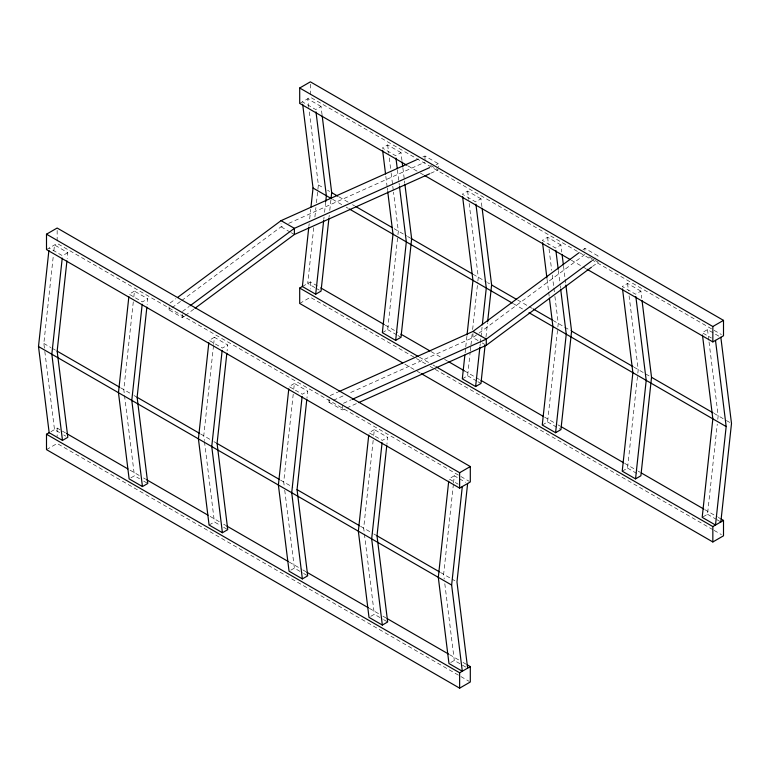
<?xml version="1.0" encoding="UTF-8"?>
<svg xmlns="http://www.w3.org/2000/svg" width="770" height="770" viewBox="0 0 770 770"><rect width="100%" height="100%" fill="white"/><g stroke="black" fill="none" stroke-linecap="round" stroke-linejoin="round"><path stroke-width="0.58" stroke-dasharray="3.85 2.89" d="M44.419 348.175L43.832 343.449L53.332 255.64M53.852 250.895L54.497 244.966L67.818 252.656L67.173 258.595M133.297 301.811L123.797 389.62L124.374 394.336M133.816 297.066L134.452 291.127L147.782 298.827L147.137 304.756M213.521 345.605L203.752 435.781L204.339 440.507M213.646 344.411L214.416 337.298L227.747 344.989L227.102 350.918M308.924 225.995L309.184 223.627M309.694 218.882L310.724 209.382M293.226 394.144L283.716 481.943L284.149 485.485M293.736 389.389L294.381 383.46L307.702 391.15L306.932 398.273M313.736 227.67L307.702 283.437L314.882 287.576M314.901 216.986L315.921 207.496M316.441 202.751L318.366 184.954L309.165 110.582M323.795 219.45L324.045 217.082M324.565 212.337L325.72 201.653M328.992 217.564L329.252 215.186M329.762 210.441L330.917 199.767M373.181 440.305L363.681 528.114L364.258 532.83M373.7 435.56L374.336 429.622L387.666 437.322L386.896 444.434M382.334 332.678L387.666 329.599L397.811 235.861M397.946 234.677L398.331 231.115L393.508 192.163M465.119 352.737L465.638 347.992M465.763 346.808L466.918 336.124M453.405 484.099L443.636 574.276L444.223 579.001M453.53 482.906L454.3 475.793L458.4 478.16M462.298 378.85L467.631 375.77L470.2 352.034M470.326 350.851L470.836 346.105M470.971 344.922L472.125 334.238M472.636 329.493L477.775 282.032M477.9 280.838L478.286 277.277L468.795 200.547M479.989 346.192L480.249 343.824M480.374 342.64L480.894 337.886M481.019 336.702L482.049 327.212M485.966 337.183L487.506 322.948M542.253 425.011L547.586 421.931L557.74 328.193M557.865 327.009L558.25 323.448L554.602 293.938M622.218 471.173L627.55 468.102L637.695 374.355M637.829 373.171L638.215 369.61L629.013 295.237M703.068 516.834L707.515 514.264L717.274 424.087M717.784 419.332L718.169 415.781L708.968 341.408M170.064 303.034L175.858 298.731M184.357 316.162L182.432 317.596L169.102 309.906L171.036 308.472M171.999 307.75L180.68 301.311M181.653 300.589L281.05 226.803L284.322 225.341M182.432 311.446L189.189 306.431M185.329 315.45L194.011 309.001M582.977 249.778L584.902 248.344L598.232 256.044L598.232 258.094M584.902 254.504L472.953 337.606L348.656 393.422M592.438 260.337L598.232 256.044M592.438 266.497L598.232 262.195L594.132 259.827M46.498 249.576L57.153 243.426L459.882 475.937M299.703 103.392L310.368 97.232L713.097 329.743M67.818 252.656L62.486 255.736L49.164 248.046M322.053 114.73L321.032 106.472L315.7 109.542L302.369 101.852M134.452 291.127L129.119 294.207L142.45 301.898L147.782 298.827M400.997 152.633L387.666 144.943L382.334 148.013L395.664 155.713L400.997 152.633L402.017 160.901M50.936 431.681L57.153 428.091L61.321 430.488M214.416 337.298L209.084 340.369L222.415 348.069L227.747 344.989M302.369 286.517L310.368 281.897L317.654 286.103M480.952 198.795L467.631 191.104L462.298 194.184L475.619 201.875L480.952 198.795L481.972 207.063M46.498 449.632L57.153 443.481L459.882 675.993M299.703 303.447L310.368 297.287L415.473 357.973M130.9 477.843L134.452 475.793L139.582 478.757M294.381 383.46L289.048 386.54L302.369 394.23L307.702 391.15M560.916 244.966L547.586 237.266L542.253 240.346L555.584 248.046L560.916 244.966L561.792 252.05M209.084 525.034L214.416 521.954L219.537 524.919M374.336 429.622L369.003 432.702L382.334 440.401L387.666 437.322M640.881 291.127L627.55 283.437L622.218 286.517L635.548 294.207L640.881 291.127L641.756 298.211M290.819 570.175L294.381 568.125L302.581 572.861M454.3 475.793L448.968 478.873L458.198 484.195M718.785 336.115L707.515 329.599L702.182 332.678L711.403 338.001M370.784 616.337L374.336 614.287L382.536 619.022M450.748 662.508L454.3 660.458L467.631 668.148M416.262 159.939L418.437 158.957M422.797 156.993L424.982 156.021L438.303 163.712L438.303 166.792M288.683 223.377L424.982 162.172M436.128 164.693L438.303 163.712M430.671 173.298L438.303 169.872L429.083 164.539M330.118 395.588L337.751 392.161M329.031 399.158L329.031 402.238L332.293 400.766M333.391 400.275L344.296 395.376M343.449 403.288L351.082 399.851M329.031 402.238L342.352 409.929L345.624 408.456M346.712 407.965L357.617 403.076M589.002 256.872L593.102 259.24M714.137 330.349L721.423 334.555M321.032 106.472L307.702 98.772L309.02 109.398M407.936 165.877L419.381 172.48M420.42 173.086L423.548 174.886M571.311 260.202L585.883 268.614M318.366 184.954L323.487 187.909M327.597 190.277L329.647 191.46M338.983 196.851L348.348 202.26M352.516 204.666L354.595 205.869M394.163 228.709L406.531 235.851M407.551 236.438L411.652 238.806M473.078 274.274L486.486 282.012M487.516 282.609L489.566 283.793M517.642 300.002L528.056 306.017M529.096 306.614L532.224 308.414M553.043 320.445L571.581 331.139M634.047 367.203L649.485 376.126M714.011 413.375L725.35 419.919M726.37 420.516L731.5 423.471M332.611 199.324L341.976 204.743M346.144 207.14L348.223 208.343M513.359 303.678L522.724 309.088M290.28 232.136L281.05 226.803L281.05 223.724M291.301 232.723L294.381 234.504M478.083 340.561L472.953 337.606L472.953 333.497M482.184 342.929L485.264 344.7M385.298 325.161L397.782 332.37M431.084 351.592L440.45 357.001M444.608 359.407L447.736 361.207M464.387 370.822L479.989 379.831M544.515 417.08L556.999 424.289M558.038 424.896L560.127 426.089M624.643 463.347L637.127 470.557M638.176 471.153L640.255 472.356M704.771 509.605L717.265 516.814M718.304 517.411L721.423 519.221M315.902 288.172L320.002 290.54M387.666 329.599L396.897 334.931M397.917 335.518L400.997 337.298M467.631 375.77L476.851 381.092M477.881 381.689L480.952 383.46M547.586 421.931L560.916 429.631M627.55 468.102L638.831 474.609M707.515 514.264L715.715 518.999M716.735 519.586L720.836 521.954M419.381 357.145L431.874 364.354M432.913 364.961L434.992 366.164M416.512 358.57L425.877 363.979M430.045 366.376L434.203 368.782M435.243 369.388L713.097 529.799M714.137 530.405L721.423 534.611M404.808 364.123L416.262 370.736M417.302 371.333L420.42 373.132M460.922 476.543L469.248 481.346M459.43 478.748L465.581 482.299M43.832 343.449L51.003 347.597M52.033 348.184L56.133 350.552M120.669 387.811L133.017 394.943M134.047 395.539L137.118 397.31M200.633 433.982L212.982 441.104M214.002 441.701L217.082 443.472M280.588 480.143L292.947 487.275M360.553 526.305L372.901 533.437M373.931 534.034L377.002 535.804M440.517 572.476L454.916 580.792M62.36 431.094L65.479 432.894M130.005 470.143L139.37 475.552M143.528 477.958L145.617 479.161M210.133 516.41L219.498 521.819M223.656 524.216L225.745 525.419M289.222 562.071L301.705 569.28M302.745 569.877L305.873 571.687M369.35 608.329L378.715 613.738M382.882 616.144L386.001 617.944M449.478 654.596L458.843 660.006M463.011 662.402L466.129 664.212M59.617 432.586L54.497 429.631L44.564 349.349M63.718 434.954L65.768 436.138M143.682 481.115L147.782 483.483M223.647 527.286L227.747 529.654M303.601 573.448L307.702 575.816M383.566 619.619L387.666 621.987M460.922 676.589L469.248 681.402M707.515 329.599L708.824 340.225M627.55 283.437L628.426 290.521M563.544 266.208L565.007 278.018M565.151 279.202L565.738 283.918M558.356 270.472L560.108 284.64M560.262 285.814L560.55 288.182M547.586 237.266L548.461 244.35M549.049 249.076L551.676 270.328M552.263 275.044L553.726 286.854M553.871 288.028L554.448 292.754M547.075 279.308L548.538 291.108M548.683 292.292L549.27 297.008M467.631 191.104L468.651 199.372M402.893 167.976L404.356 179.785M404.5 180.969L404.789 183.327M397.416 169.881L399.312 185.224M444.81 583.718L454.3 660.458M387.666 144.943L388.686 153.201M389.274 157.927L391.025 172.095M391.17 173.269L392.633 185.079M392.777 186.253L393.364 190.979M385.837 176.349L387.156 186.975M387.3 188.149L387.589 190.517M364.403 534.014L374.336 614.287M284.736 490.211L294.381 568.125M204.483 441.682L214.416 521.954M124.519 395.52L134.452 475.793M584.902 248.344L584.902 250.404M424.982 156.021L424.982 161.151M342.352 404.799L342.352 409.929M310.368 84.209L310.368 94.864M310.368 281.897L310.368 289M182.432 314.516L182.432 317.596M169.102 306.826L169.102 309.906M57.153 230.403L57.153 241.058M57.153 428.091L57.153 436.378"/><path stroke-width="1.16" d="M66.923 260.963L57.153 351.149L67.818 437.322L62.486 440.401L49.164 432.702L38.5 346.529L48.905 250.414M62.235 258.114L51.831 354.219L62.486 440.401M128.869 296.585L118.465 392.69L129.119 478.873L142.45 486.563L147.782 483.483L137.118 397.31L146.877 307.134M142.19 304.275L131.785 400.39L142.45 486.563M208.824 342.746L198.419 438.861L209.084 525.034L222.415 532.734L227.747 529.654L217.082 443.472L226.842 353.295M222.155 350.437L211.75 446.552L222.415 532.734M288.788 388.908L278.384 485.023L289.048 571.205L302.369 578.896L307.702 575.816L297.047 489.643L306.806 399.457M308.799 227.189L302.369 286.517L315.7 294.207L321.032 291.127L328.867 218.747M310.984 207.015L313.034 188.024L302.668 104.21M302.119 396.608L291.714 492.723L302.369 578.896M315.7 294.207L323.66 220.644M325.72 201.653L326.364 195.724L315.989 111.91M331.052 198.573L331.697 192.644L322.197 115.914M368.753 435.079L358.348 531.194L369.003 617.367L382.334 625.057L387.666 621.987L377.002 535.804L386.771 445.628M382.074 442.769L371.669 538.885L382.334 625.057M387.743 191.691L392.998 234.196L382.334 332.678L395.664 340.378L406.319 241.886L399.457 186.407M404.933 184.511L411.652 238.806L400.997 337.298L395.664 340.378M448.708 481.24L438.303 577.356L448.968 663.528L462.298 671.228L451.634 585.046L462.298 486.563M464.868 355.114L462.298 378.85L475.619 386.54L480.952 383.46L485.061 345.489M467.053 334.94L472.953 280.357L462.587 196.542M475.619 386.54L479.864 347.386M482.299 324.834L486.284 288.057L475.918 204.233M467.631 483.483L456.966 581.976L467.631 668.148M487.631 321.764L491.616 284.977L482.126 208.247M549.414 298.192L552.918 326.528L542.253 425.011L555.584 432.702L566.248 334.219L560.695 289.356M565.883 285.102L571.581 331.139L560.916 429.631L555.584 432.702M622.516 288.875L632.882 372.69L622.218 471.173L635.548 478.873L646.203 380.38L635.837 296.565M642.045 300.57L651.535 377.31L640.881 475.793L635.548 478.873M715.503 340.369L726.168 426.551L715.503 525.034L702.182 517.344L712.847 418.851L702.471 335.037M720.836 521.954L731.5 423.471L720.836 337.298M177.793 297.297L281.05 220.653L416.262 159.939M190.151 305.709L294.381 228.344L429.583 167.629M194.974 308.289L294.381 234.504L429.583 173.789M338.839 391.67L472.953 331.447L579.117 252.647M591.476 261.059L486.284 339.137L352.169 399.37M358.714 402.585L486.284 345.297L591.476 267.209M46.498 234.196L57.153 228.035L470.297 466.553L470.297 481.943L459.632 488.103L46.498 249.576L46.498 234.196L459.632 472.713L470.297 466.553M406.897 165.271L299.703 103.392L299.703 88.001L310.368 81.841L723.502 320.368L723.502 335.758L712.847 341.909L586.923 269.211M467.169 664.808L470.297 666.608L470.297 681.999L459.632 688.159L46.498 449.632L46.498 434.242L49.405 432.567M402.729 362.92L299.703 303.447L299.703 288.057L302.62 286.373M299.703 88.001L712.847 326.519L723.502 320.368M46.498 434.242L459.632 672.768L470.297 666.608M436.032 366.761L712.847 526.574L723.502 520.424L723.502 535.804L712.847 541.965L421.459 373.739M424.588 175.483L570.272 259.596M331.697 192.644L337.943 196.254M355.644 206.466L392.084 227.506M411.652 238.806L472.039 273.677M491.616 284.977L516.603 299.405M533.264 309.02L552.003 319.839M571.581 331.139L633.007 366.607M651.535 377.31L712.972 412.768M313.034 188.024L331.572 198.727M349.262 208.949L512.31 303.082M528.971 312.697L726.168 426.551M281.05 220.653L294.381 228.344L294.381 234.504M472.953 331.447L486.284 339.137L486.284 345.297M320.772 287.903L384.259 324.555M400.9 334.17L430.045 350.995M448.775 361.804L464.387 370.822M481.038 380.428L543.476 416.483M561.166 426.695L623.604 462.741M641.294 472.953L703.732 509.009M721.423 519.221L723.502 520.424M299.703 288.057L418.341 356.548M57.153 351.149L119.629 387.214M137.118 397.31L199.594 433.375M217.082 443.472L279.548 479.546M297.047 489.643L359.513 525.708M377.002 535.804L439.478 571.869M38.5 346.529L451.634 585.046M66.528 433.5L127.926 468.94M146.656 479.758L208.054 515.207M226.784 526.025L288.182 561.465M306.912 572.283L368.31 607.732M387.041 618.541L448.438 653.99M562.081 254.408L563.399 265.034M555.873 250.404L558.212 269.288M542.552 242.704L546.931 278.124M402.161 162.075L402.749 166.801M395.953 158.071L397.272 168.697M382.623 150.381L385.549 173.991M712.847 326.519L712.847 341.909M712.847 526.574L712.847 541.965M459.632 472.713L459.632 488.103M459.632 672.768L459.632 688.159"/></g></svg>
